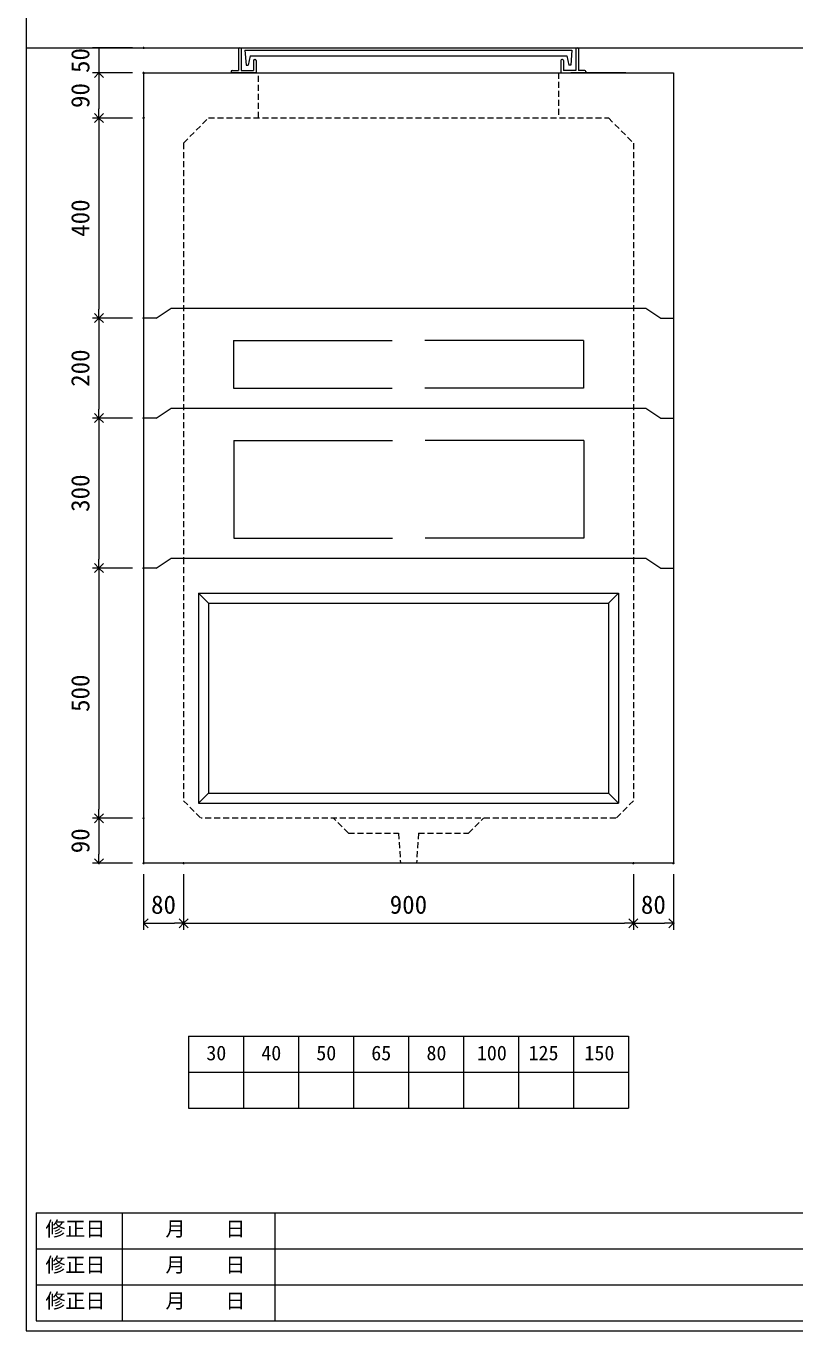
# Model space of a CAD drawing. Units: millimetres, scale not verified. Extents: x -4890 to 18470, y -2305 to 2305.
# Drawn here: x -1230 to 308, y -1970 to 639 of the extents above; entities that cross this region are included whole.
import ezdxf
from ezdxf.enums import TextEntityAlignment as Align

# ---------------------------------------------------------------- set-up
doc = ezdxf.new("R2010")
doc.units = ezdxf.units.MM
doc.header["$LTSCALE"] = 10
doc.header["$PDMODE"] = 32
doc.header["$PDSIZE"] = 2
doc.linetypes.add('DASHED1', pattern=[1.8, 1.2, -0.6])
doc.linetypes.add('USER2', pattern=[50.8, 31.75, -6.35, 6.35, -6.35])
doc.layers.add('0-1_Defpoints', color=7, linetype='Continuous')
for name, color, linetype, lineweight in [('0-2_waku', 7, 'Continuous', 18), ('0-3_gaikei', 7, 'Continuous', 18), ('0-4_kakure', 7, 'DASHED1', 5), ('0-5_sunpou', 7, 'Continuous', 5), ('0-9_uchigawa', 6, 'Continuous', 18), ('0-A_文字１', 7, 'Continuous', 18), ('0-B_futa', 3, 'Continuous', 18), ('0-C_GL', 4, 'Continuous', 18), ('1-3_uchigawa2', 6, 'USER2', 18)]:
    doc.layers.add(name, color=color, linetype=linetype, lineweight=lineweight)
doc.styles.add('ＭＳ ゴシック', font='')
doc.styles.get('ＭＳ ゴシック').set_extended_font_data('MS Gothic')

# ---------------------------------------------------------------- blocks, each defined once
blk = doc.blocks.new('_Open90')
at = {"layer": '0-5_sunpou'}
blk.add_line((0, 0), (-1, 0), dxfattribs=at)
blk.add_lwpolyline([(-0.5, 0.5), (0, 0), (-0.5, -0.5)], dxfattribs=at)
blk = doc.blocks.new('D152')
at = {"layer": '0-1_Defpoints'}
for p in [(452.32, 1754.36), (363, 1254.36), (452.32, 1254.36)]:
    blk.add_point(p, dxfattribs=at)
at = {"layer": '0-5_sunpou'}
for p, q in [((430.32, 1754.36), (350, 1754.36)), ((363, 1736.36), (363, 1272.36)), ((430.32, 1254.36), (350, 1254.36))]:
    blk.add_line(p, q, dxfattribs=at)
at = {"layer": '0-5_sunpou', "xscale": 18, "yscale": 18}
for p, rotation in [((363, 1754.36), 90), ((363, 1254.36), 270)]:
    blk.add_blockref('_Open90', p, dxfattribs=dict(at, rotation=rotation))
at = {"layer": '0-5_sunpou', "style": 'ＭＳ ゴシック'}
blk.add_text('500', height=36.66, rotation=90, dxfattribs=at).set_placement((355, 1466.86), align=Align.BOTTOM_LEFT)
blk = doc.blocks.new('D153')
at = {"layer": '0-1_Defpoints'}
for p in [(452.32, 1254.36), (363, 1164.36), (452.32, 1164.36)]:
    blk.add_point(p, dxfattribs=at)
at = {"layer": '0-5_sunpou'}
for p, q in [((430.32, 1254.36), (350, 1254.36)), ((363, 1236.36), (363, 1182.36)), ((430.32, 1164.36), (350, 1164.36))]:
    blk.add_line(p, q, dxfattribs=at)
at = {"layer": '0-5_sunpou', "xscale": 18, "yscale": 18}
for p, rotation in [((363, 1254.36), 90), ((363, 1164.36), 270)]:
    blk.add_blockref('_Open90', p, dxfattribs=dict(at, rotation=rotation))
at = {"layer": '0-5_sunpou', "style": 'ＭＳ ゴシック'}
blk.add_text('90', height=36.66, rotation=90, dxfattribs=at).set_placement((355, 1184.36), align=Align.BOTTOM_LEFT)
blk = doc.blocks.new('D154')
at = {"layer": '0-1_Defpoints'}
for p in [(452.32, 1164.36), (532.32, 1164.36), (532.32, 1044.33)]:
    blk.add_point(p, dxfattribs=at)
at = {"layer": '0-5_sunpou'}
for p, q in [((452.32, 1142.36), (452.32, 1031.33)), ((532.32, 1142.36), (532.32, 1031.33)), ((470.32, 1044.33), (514.32, 1044.33))]:
    blk.add_line(p, q, dxfattribs=at)
at = {"layer": '0-5_sunpou', "xscale": 18, "yscale": 18, "rotation": 180}
blk.add_blockref('_Open90', (452.32, 1044.33), dxfattribs=at)
at = {"layer": '0-5_sunpou', "xscale": 18, "yscale": 18}
blk.add_blockref('_Open90', (532.32, 1044.33), dxfattribs=at)
at = {"layer": '0-5_sunpou', "style": 'ＭＳ ゴシック'}
blk.add_text('80', height=36.66, dxfattribs=at).set_placement((467.32, 1052.33), align=Align.BOTTOM_LEFT)
blk = doc.blocks.new('D155')
at = {"layer": '0-1_Defpoints'}
for p in [(532.32, 1164.36), (1432.32, 1164.36), (1432.32, 1044.33)]:
    blk.add_point(p, dxfattribs=at)
at = {"layer": '0-5_sunpou'}
for p, q in [((532.32, 1142.36), (532.32, 1031.33)), ((1432.32, 1142.36), (1432.32, 1031.33)), ((550.32, 1044.33), (1414.32, 1044.33))]:
    blk.add_line(p, q, dxfattribs=at)
at = {"layer": '0-5_sunpou', "xscale": 18, "yscale": 18, "rotation": 180}
blk.add_blockref('_Open90', (532.32, 1044.33), dxfattribs=at)
at = {"layer": '0-5_sunpou', "xscale": 18, "yscale": 18}
blk.add_blockref('_Open90', (1432.32, 1044.33), dxfattribs=at)
at = {"layer": '0-5_sunpou', "style": 'ＭＳ ゴシック'}
blk.add_text('900', height=36.66, dxfattribs=at).set_placement((944.82, 1052.33), align=Align.BOTTOM_LEFT)
blk = doc.blocks.new('D156')
at = {"layer": '0-1_Defpoints'}
for p in [(1432.32, 1164.36), (1512.32, 1164.36), (1512.32, 1044.33)]:
    blk.add_point(p, dxfattribs=at)
at = {"layer": '0-5_sunpou'}
for p, q in [((1432.32, 1142.36), (1432.32, 1031.33)), ((1512.32, 1142.36), (1512.32, 1031.33)), ((1450.32, 1044.33), (1494.32, 1044.33))]:
    blk.add_line(p, q, dxfattribs=at)
at = {"layer": '0-5_sunpou', "xscale": 18, "yscale": 18, "rotation": 180}
blk.add_blockref('_Open90', (1432.32, 1044.33), dxfattribs=at)
at = {"layer": '0-5_sunpou', "xscale": 18, "yscale": 18}
blk.add_blockref('_Open90', (1512.32, 1044.33), dxfattribs=at)
at = {"layer": '0-5_sunpou', "style": 'ＭＳ ゴシック'}
blk.add_text('80', height=36.66, dxfattribs=at).set_placement((1447.32, 1052.33), align=Align.BOTTOM_LEFT)
blk = doc.blocks.new('D157')
at = {"layer": '0-1_Defpoints'}
for p in [(452.32, 2744.36), (363, 2654.36), (452.32, 2654.36)]:
    blk.add_point(p, dxfattribs=at)
at = {"layer": '0-5_sunpou'}
for p, q in [((430.32, 2744.36), (350, 2744.36)), ((363, 2726.36), (363, 2672.36)), ((430.32, 2654.36), (350, 2654.36))]:
    blk.add_line(p, q, dxfattribs=at)
at = {"layer": '0-5_sunpou', "xscale": 18, "yscale": 18}
for p, rotation in [((363, 2744.36), 90), ((363, 2654.36), 270)]:
    blk.add_blockref('_Open90', p, dxfattribs=dict(at, rotation=rotation))
at = {"layer": '0-5_sunpou', "style": 'ＭＳ ゴシック'}
blk.add_text('90', height=36.66, rotation=90, dxfattribs=at).set_placement((355, 2674.36), align=Align.BOTTOM_LEFT)
blk = doc.blocks.new('D158')
at = {"layer": '0-1_Defpoints'}
for p in [(452.32, 2654.36), (363, 2254.36), (452.32, 2254.36)]:
    blk.add_point(p, dxfattribs=at)
at = {"layer": '0-5_sunpou'}
for p, q in [((430.32, 2654.36), (350, 2654.36)), ((363, 2636.36), (363, 2272.36)), ((430.32, 2254.36), (350, 2254.36))]:
    blk.add_line(p, q, dxfattribs=at)
at = {"layer": '0-5_sunpou', "xscale": 18, "yscale": 18}
for p, rotation in [((363, 2654.36), 90), ((363, 2254.36), 270)]:
    blk.add_blockref('_Open90', p, dxfattribs=dict(at, rotation=rotation))
at = {"layer": '0-5_sunpou', "style": 'ＭＳ ゴシック'}
blk.add_text('400', height=36.66, rotation=90, dxfattribs=at).set_placement((355, 2416.86), align=Align.BOTTOM_LEFT)
blk = doc.blocks.new('D159')
at = {"layer": '0-1_Defpoints'}
for p in [(452.32, 2254.36), (363, 2054.36), (452.32, 2054.36)]:
    blk.add_point(p, dxfattribs=at)
at = {"layer": '0-5_sunpou'}
for p, q in [((430.32, 2254.36), (350, 2254.36)), ((363, 2236.36), (363, 2072.36)), ((430.32, 2054.36), (350, 2054.36))]:
    blk.add_line(p, q, dxfattribs=at)
at = {"layer": '0-5_sunpou', "xscale": 18, "yscale": 18}
for p, rotation in [((363, 2254.36), 90), ((363, 2054.36), 270)]:
    blk.add_blockref('_Open90', p, dxfattribs=dict(at, rotation=rotation))
at = {"layer": '0-5_sunpou', "style": 'ＭＳ ゴシック'}
blk.add_text('200', height=36.66, rotation=90, dxfattribs=at).set_placement((355, 2116.86), align=Align.BOTTOM_LEFT)
blk = doc.blocks.new('D160')
at = {"layer": '0-1_Defpoints'}
for p in [(452.32, 2054.36), (363, 1754.36), (452.32, 1754.36)]:
    blk.add_point(p, dxfattribs=at)
at = {"layer": '0-5_sunpou'}
for p, q in [((430.32, 2054.36), (350, 2054.36)), ((363, 2036.36), (363, 1772.36)), ((430.32, 1754.36), (350, 1754.36))]:
    blk.add_line(p, q, dxfattribs=at)
at = {"layer": '0-5_sunpou', "xscale": 18, "yscale": 18}
for p, rotation in [((363, 2054.36), 90), ((363, 1754.36), 270)]:
    blk.add_blockref('_Open90', p, dxfattribs=dict(at, rotation=rotation))
at = {"layer": '0-5_sunpou', "style": 'ＭＳ ゴシック'}
blk.add_text('300', height=36.66, rotation=90, dxfattribs=at).set_placement((355, 1866.86), align=Align.BOTTOM_LEFT)
blk = doc.blocks.new('D190')
at = {"layer": '0-1_Defpoints'}
for p in [(452.32, 2794.36), (363, 2744.36), (452.32, 2744.36)]:
    blk.add_point(p, dxfattribs=at)
at = {"layer": '0-5_sunpou'}
for p, q in [((430.32, 2794.36), (350, 2794.36)), ((363, 2794.36), (363, 2744.36)), ((430.32, 2744.36), (350, 2744.36))]:
    blk.add_line(p, q, dxfattribs=at)
at = {"layer": '0-5_sunpou', "style": 'ＭＳ ゴシック'}
blk.add_text('50', height=36.66, rotation=90, dxfattribs=at).set_placement((355, 2744.36), align=Align.BOTTOM_LEFT)

msp = doc.modelspace()

# ---------------------------------------------------------------- linework, layer by layer
at = {"layer": '0-2_waku'}
for p, q in [((-1230.01, 2305.35), (-1230.01, -1969.65)), ((-905.01, -1380.65), (-25.01, -1380.65)), ((-905.01, -1380.65), (-905.01, -1524.65)), ((-905.01, -1380.65), (-905.01, -1524.65)), ((-905.01, -1380.65), (-905.01, -1524.65)), ((-905.01, -1380.65), (-905.01, -1524.65)), ((-795.01, -1380.65), (-795.01, -1524.65)), ((-685.01, -1380.65), (-685.01, -1524.65)), ((-685.01, -1380.65), (-685.01, -1524.65)), ((-575.01, -1380.65), (-575.01, -1524.65)), ((-465.01, -1380.65), (-465.01, -1524.65)), ((-355.01, -1380.65), (-355.01, -1524.65)), ((-245.01, -1380.65), (-245.01, -1524.65)), ((-135.01, -1380.65), (-135.01, -1524.65)), ((-25.01, -1380.65), (-25.01, -1524.65)), ((-905.01, -1452.65), (-25.01, -1452.65)), ((-905.01, -1524.65), (-25.01, -1524.65)), ((-1210.01, -1733.65), (-1210.01, -1949.65)), ((-1210.01, -1733.65), (817.99, -1733.65)), ((-1037.51, -1733.65), (-1037.51, -1949.65)), ((-732.51, -1733.65), (-732.51, -1949.65)), ((-732.51, -1733.65), (-732.51, -1949.65)), ((-1210.01, -1805.65), (817.99, -1805.65)), ((-1210.01, -1877.65), (529.99, -1877.65)), ((-1210.01, -1949.65), (817.99, -1949.65)), ((-1230.01, -1969.65), (4889.99, -1969.65)), ((-1230.01, -1969.65), (4889.99, -1969.65))]:
    msp.add_line(p, q, dxfattribs=at)
at = {"layer": '0-3_gaikei'}
for p, q in [((-995.01, 545.35), (64.99, 545.35)), ((-995.01, 545.35), (-995.01, -1034.65)), ((-900.01, 545.35), (-790.01, 545.35)), ((-865.01, 545.35), (-65.01, 545.35)), ((-30.01, 545.35), (-140.01, 545.35)), ((64.99, 545.35), (64.99, -1034.65)), ((-970.01, 55.35), (-995.01, 55.35)), ((-970.01, 55.35), (-940.01, 75.35)), ((-940.01, 75.35), (9.99, 75.35)), ((9.99, 75.35), (39.99, 55.35)), ((39.99, 55.35), (64.99, 55.35)), ((-970.01, -144.65), (-940.01, -124.65)), ((-940.01, -124.65), (9.99, -124.65)), ((9.99, -124.65), (39.99, -144.65)), ((-970.01, -144.65), (-995.01, -144.65)), ((39.99, -144.65), (64.99, -144.65)), ((64.99, -254.65), (64.99, -1034.65)), ((-970.01, -444.65), (-940.01, -424.65)), ((-940.01, -424.65), (9.99, -424.65)), ((-940.01, -424.65), (9.99, -424.65)), ((9.99, -424.65), (39.99, -444.65)), ((-970.01, -444.65), (-995.01, -444.65)), ((39.99, -444.65), (64.99, -444.65)), ((64.99, -1034.65), (-995.01, -1034.65))]:
    msp.add_line(p, q, dxfattribs=at)
at = {"layer": '0-4_kakure'}
for p, q in [((-765.01, 455.35), (-765.01, 545.35)), ((-165.01, 545.35), (-165.01, 455.35)), ((-915.01, 405.35), (-865.01, 455.35)), ((-865.01, 455.35), (-65.01, 455.35)), ((-65.01, 455.35), (-15.01, 405.35)), ((-915.01, 405.35), (-915.01, -424.65)), ((-15.01, 405.35), (-15.01, -424.65)), ((-915.01, -424.65), (-915.01, -909.65)), ((-15.01, -424.65), (-15.01, -909.65)), ((-915.01, -909.65), (-880.01, -944.65)), ((-15.01, -909.65), (-50.01, -944.65)), ((-50.01, -944.65), (-880.01, -944.65)), ((-585.01, -974.65), (-615.01, -944.65)), ((-345.01, -974.65), (-315.01, -944.65)), ((-585.01, -974.65), (-485.01, -974.65)), ((-485.01, -974.65), (-481.01, -1034.65)), ((-445.01, -974.65), (-449.01, -1034.65)), ((-445.01, -974.65), (-345.01, -974.65))]:
    msp.add_line(p, q, dxfattribs=at)
at = {"layer": '0-9_uchigawa'}
for p, q in [((-885.01, -494.65), (-885.01, -914.65)), ((-885.01, -494.65), (-465.01, -494.65)), ((-885.01, -494.65), (-865.01, -514.65)), ((-465.01, -494.65), (-45.01, -494.65)), ((-465.01, -494.65), (-45.01, -494.65)), ((-45.01, -494.65), (-65.01, -514.65)), ((-45.01, -494.65), (-45.01, -914.65)), ((-865.01, -514.65), (-865.01, -894.65)), ((-865.01, -514.65), (-465.01, -514.65)), ((-865.01, -514.65), (-465.01, -514.65)), ((-465.01, -514.65), (-65.01, -514.65)), ((-65.01, -514.65), (-65.01, -894.65)), ((-865.01, -894.65), (-885.01, -914.65)), ((-865.01, -894.65), (-465.01, -894.65)), ((-465.01, -894.65), (-65.01, -894.65)), ((-65.01, -894.65), (-45.01, -914.65)), ((-885.01, -914.65), (-465.01, -914.65)), ((-465.01, -914.65), (-45.01, -914.65))]:
    msp.add_line(p, q, dxfattribs=at)
at = {"layer": '0-B_futa'}
for p, q in [((-805.01, 593.35), (-805.01, 550.35)), ((-803.01, 595.35), (-800.01, 595.35)), ((-800.01, 595.35), (-800.01, 550.35)), ((-792.2, 590.85), (-137.87, 590.85)), ((-792.2, 590.85), (-789.71, 560.85)), ((-781.68, 579.85), (-786, 560.85)), ((-781.68, 579.85), (-148.34, 579.85)), ((-148.34, 579.85), (-144.02, 560.85)), ((-137.87, 590.85), (-140.12, 560.85)), ((-130.01, 595.35), (-130.01, 550.35)), ((-130.01, 595.35), (-127.01, 595.35)), ((-125.01, 593.35), (-125.01, 550.35)), ((-820.01, 548.35), (-820.01, 547.35)), ((-818.01, 550.35), (-805.01, 550.35)), ((-800.01, 550.35), (-775.01, 550.35)), ((-789.71, 560.85), (-786, 560.85)), ((-775.01, 570.35), (-775.01, 550.35)), ((-773.01, 572.35), (-772.01, 572.35)), ((-770.01, 570.35), (-770.01, 545.35)), ((-160.01, 570.35), (-160.01, 545.35)), ((-157.01, 572.35), (-158.01, 572.35)), ((-155.01, 570.35), (-155.01, 550.35)), ((-130.01, 550.35), (-155.01, 550.35)), ((-140.12, 560.85), (-144.02, 560.85)), ((-112.01, 550.35), (-125.01, 550.35)), ((-110.01, 548.35), (-110.01, 547.35)), ((-770.01, 545.35), (-818.01, 545.35)), ((-160.01, 545.35), (-112.01, 545.35))]:
    msp.add_line(p, q, dxfattribs=at)
for centre, start, end in [((-803.01, 593.35), 90, 180), ((-127.01, 593.35), 0, 90), ((-818.01, 548.35), 90, 180), ((-773.01, 570.35), 90, 180), ((-772.01, 570.35), 0, 90), ((-158.01, 570.35), 90, 180), ((-157.01, 570.35), 0, 90), ((-112.01, 548.35), 0, 90), ((-818.01, 547.35), 180, 270), ((-112.01, 547.35), 270, 0)]:
    msp.add_arc(centre, 2, start, end, dxfattribs=at)
at = {"layer": '0-C_GL'}
for p, q in [((-1230.01, 595.35), (4889.99, 595.35)), ((-1229.95, 595.35), (4890.05, 595.35))]:
    msp.add_line(p, q, dxfattribs=at)
at = {"layer": '1-3_uchigawa2'}
for p, q in [((-815.01, 10.35), (-465.01, 10.35)), ((-815.01, 10.35), (-815.01, -84.65)), ((-115.01, 10.35), (-465.01, 10.35)), ((-115.01, 10.35), (-115.01, -84.65)), ((-815.01, -84.65), (-465.01, -84.65)), ((-115.01, -84.65), (-465.01, -84.65)), ((-814.28, -189.66), (-464.28, -189.66)), ((-814.28, -189.66), (-814.28, -384.65)), ((-114.28, -189.66), (-464.28, -189.66)), ((-114.28, -189.66), (-114.28, -384.65)), ((-814.28, -384.65), (-465.01, -384.65)), ((-114.28, -384.65), (-463.55, -384.65))]:
    msp.add_line(p, q, dxfattribs=at)

# ---------------------------------------------------------------- block references
at = {"layer": '0-5_sunpou'}
for name in ['D190', 'D157', 'D158', 'D159', 'D160', 'D152', 'D153', 'D154', 'D155', 'D156']:
    msp.add_blockref(name, (-1447.33, -2199.02), dxfattribs=at)

# ---------------------------------------------------------------- texts
at = {"layer": '0-A_文字１', "style": 'ＭＳ ゴシック'}
for s, p in [('30', (-869.41, -1437.44)), ('40', (-759.41, -1437.44)), ('50', (-649.41, -1437.44)), ('65', (-539.41, -1437.44)), ('80', (-429, -1437.44)), ('100', (-328.13, -1437.44)), ('125', (-224.74, -1437.44)), ('150', (-112.98, -1437.44)), ('修正日', (-1191.36, -1788.95)), ('\u3000\u3000月\u3000\u3000日', (-1031.21, -1788.95)), ('修正日', (-1191.36, -1860.95)), ('\u3000\u3000月\u3000\u3000日', (-1031.21, -1860.95)), ('修正日', (-1191.36, -1932.95)), ('\u3000\u3000月\u3000\u3000日', (-1031.21, -1932.95))]:
    msp.add_text(s, height=29.33, dxfattribs=at).set_placement(p, align=Align.BOTTOM_LEFT)

doc.saveas('drawing.dxf')
